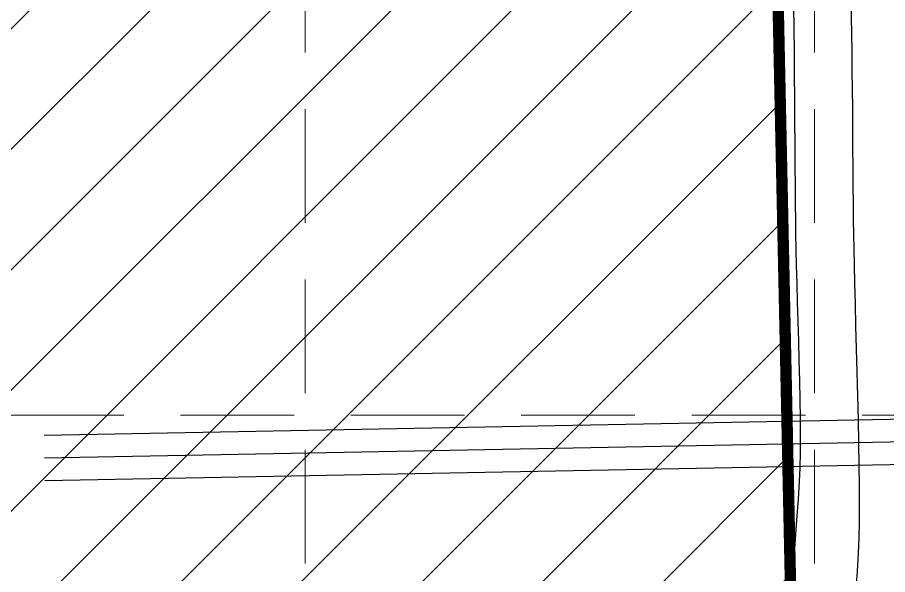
# Model space of a CAD drawing. Extents: x 2138193 to 2139991, y 332071 to 334944.
# Drawn here: x 2139335.3 to 2139411.9, y 332865.7 to 332914.8 of the extents above; entities that cross this region are included whole.
import ezdxf

# ---------------------------------------------------------------- set-up
doc = ezdxf.new("R2010")
doc.units = 0
doc.header["$LTSCALE"] = 100
doc.header["$MEASUREMENT"] = 0
doc.linetypes.add('DASHED', pattern=[0.75, 0.5, -0.25])
doc.linetypes.add('HIDDEN', pattern=[0.375, 0.25, -0.125])
for name, color, linetype in [('CONTOURS', 35, 'Continuous'), ('GRID', 254, 'DASHED'), ('STORM', 5, 'Continuous')]:
    doc.layers.add(name, color=color, linetype=linetype)

msp = doc.modelspace()

# ---------------------------------------------------------------- hatches: boundary and pattern name
at = {"layer": 'CONTOURS', "ltscale": 10}
h = msp.add_hatch(dxfattribs=at)
h.set_pattern_fill('ANSI31', color=5, scale=60, style=0)
h.set_pattern_definition([(45, (0, 0), (-5.303300858899106, 5.303300858899107), [])])
h.paths.add_polyline_path([(2138483.546160111, 332606.2740493599), (2138656.140052903, 332606.2740493599), (2138921.264482902, 332760.8706732228), (2139372.471049562, 332785.9219287917), (2139377.748317752, 332780.6479753673), (2139409.411939294, 332807.0177192923), (2139404.134671104, 332828.1135155923), (2139401.496037009, 332952.0512992817), (2139392.260811476, 332977.1025548506), (2139347.404019459, 332973.1470955816), (2139339.488117175, 332969.1916305132), (2139182.489332715, 332936.2294564062), (2139043.960999322, 332917.7706368185), (2138914.667891463, 332903.2672764998), (2138844.744069344, 332879.534509287), (2138820.996350087, 332862.3941780554), (2138795.929319984, 332796.4698240421), (2138748.301847437, 332763.2789477164)])

# ---------------------------------------------------------------- linework, layer by layer
at = {"layer": 'CONTOURS', "color": 5, "ltscale": 10, "const_width": 1}
msp.add_lwpolyline([(2138656.140052903, 332606.2740493598), (2138921.264482902, 332760.8706732228), (2139372.471049562, 332785.9219287917), (2139377.748317752, 332780.6479753673), (2139409.411939294, 332807.0177192923), (2139404.134671104, 332828.1135155923), (2139401.496037009, 332952.0512992817), (2139392.260811476, 332977.1025548506), (2139347.404019459, 332973.1470955816), (2139339.488117175, 332969.1916305132), (2139182.489332715, 332936.2294564062), (2139043.960999322, 332917.7706368185), (2138914.667891463, 332903.2672764998), (2138844.744069344, 332879.534509287), (2138820.996350087, 332862.3941780554), (2138795.929319984, 332796.4698240421), (2138748.301847437, 332763.2789477164), (2138483.546160112, 332606.27404936)], dxfattribs=at)
at = {"layer": 'CONTOURS'}
for points, elevation in [([(2139403.619028641, 332915.751718859), (2139403.641276149, 332913.8022158995)], 544), ([(2139408.692628285, 332914.8035565159), (2139408.720311186, 332913.3549554168)], 545), ([(2139403.641276149, 332913.8022158995), (2139403.661569368, 332911.7819656946)], 544), ([(2139403.661569368, 332911.7819656946), (2139403.680193818, 332909.7231517115)], 544), ([(2139408.743847438, 332911.8034106198), (2139408.763872957, 332910.17178954)], 545), ([(2139408.763872957, 332910.17178954), (2139408.78102366, 332908.4829595922)], 545), ([(2139403.680193818, 332909.7231517115), (2139403.697435019, 332907.6579574175)], 544), ([(2139408.78102366, 332908.4829595922), (2139408.795935464, 332906.7597881911)], 545), ([(2139408.795935464, 332906.7597881911), (2139408.809244285, 332905.0251427516)], 545), ([(2139403.71357849, 332905.61856628), (2139403.728909752, 332903.6371617661)], 544), ([(2139408.809244285, 332905.0251427516), (2139408.821586042, 332903.3018906887)], 545), ([(2139403.728909752, 332903.6371617661), (2139403.743714324, 332901.7459273432)], 544), ([(2139403.743714324, 332901.7459273432), (2139403.758277726, 332899.9770464785)], 544), ([(2139403.758277726, 332899.9770464785), (2139403.772885477, 332898.3627026394)], 544), ([(2139408.845912027, 332899.9810363514), (2139408.859168089, 332898.4291689069)], 545), ([(2139403.772885477, 332898.3627026394), (2139403.787823098, 332896.9350792931)], 544), ([(2139408.859168089, 332898.4291689069), (2139408.874000753, 332896.9801644982)], 545), ([(2139403.787823098, 332896.9350792931), (2139403.803376108, 332895.726359907)], 544), ([(2139403.803376108, 332895.726359907), (2139403.827758186, 332894.3987510879)], 544), ([(2139403.827758186, 332894.3987510879), (2139403.862352511, 332892.9434340377)], 544), ([(2139408.913040376, 332894.4448707827), (2139408.945763756, 332893.0032403182)], 545), ([(2139408.987071053, 332891.3663980802), (2139409.034817243, 332889.5687430019)], 545), ([(2139403.951793994, 332889.742645142), (2139404.001449199, 332888.0436582458)], 544), ([(2139404.001449199, 332888.0436582458), (2139404.050932744, 332886.3099330167)], 544), ([(2139409.086857301, 332887.6446740168), (2139409.141046205, 332885.6285900582)], 545), ([(2139404.050932744, 332886.3099330167), (2139404.097648652, 332884.5647119294)], 544), ([(2139409.141046205, 332885.6285900582), (2139409.195238928, 332883.5548900596)], 545), ([(2139409.195238928, 332883.5548900596), (2139409.247290448, 332881.4579729543)], 545), ([(2139404.172393652, 332881.1327520784), (2139404.195230789, 332879.4924982638)], 544), ([(2139409.247290448, 332881.4579729543), (2139409.29505574, 332879.3722376756)], 545), ([(2139404.195230789, 332879.4924982638), (2139404.204916383, 332877.9337184894)], 544), ([(2139409.29505574, 332879.3722376756), (2139409.33638978, 332877.332083157)], 545), ([(2139404.204916383, 332877.9337184894), (2139404.198854456, 332876.4796552296)], 544), ([(2139404.198854456, 332876.4796552296), (2139404.174449032, 332875.1535509591)], 544), ([(2139409.369147545, 332875.3719083318), (2139409.391184009, 332873.5261121333)], 545), ([(2139409.391184009, 332873.5261121333), (2139409.400354148, 332871.8290934951)], 545), ([(2139409.400354148, 332871.8290934951), (2139409.39451294, 332870.3152513503)], 545), ([(2139403.89014528, 332870.5279640201), (2139403.725001417, 332868.4330876762)], 544), ([(2139403.536337437, 332866.1516378551), (2139403.331154053, 332863.7375746801)], 544)]:
    msp.add_lwpolyline(points, dxfattribs=dict(at, elevation=elevation))
at = {"layer": 'CONTOURS', "extrusion": (0.999698952224703, 0.02453578857162207, 0), "elevation": 2146932.955633344}
msp.add_lwpolyline([(280323.8241332532, 545), (280322.5009449237, 545)], dxfattribs=at)
at = {"layer": 'CONTOURS', "extrusion": (0.9998849620786415, 0.01516781490504251, 0), "elevation": 2144212.175326446}
msp.add_lwpolyline([(300424.9018191562, 545), (300423.3500958523, 545)], dxfattribs=at)
at = {"layer": 'CONTOURS', "extrusion": (0.9999686712998793, 0.007915580759100635, 0), "elevation": 2141971.830150031}
msp.add_lwpolyline([(315962.6056498681, 544), (315960.566194837, 544)], dxfattribs=at)
at = {"layer": 'CONTOURS', "extrusion": (0.9999747169944949, 0.00711093325660898, 0), "elevation": 2141721.984061678}
msp.add_lwpolyline([(317681.6917557754, 545), (317680.0027217998, 545)], dxfattribs=at)
at = {"layer": 'CONTOURS', "extrusion": (0.9999715239710494, 0.00754660499942055, 0), "elevation": 2141860.188704989}
msp.add_lwpolyline([(316746.8597840253, 545), (316745.2278744894, 545)], dxfattribs=at)
at = {"layer": 'CONTOURS', "extrusion": (0.999917049344504, 0.01288000117162121, 0), "elevation": 2143519.122126828}
msp.add_lwpolyline([(305313.7773380743, 545), (305312.4539543408, 545)], dxfattribs=at)
at = {"layer": 'CONTOURS', "extrusion": (0.9998353851030017, 0.01814394378111739, 0), "elevation": 2145096.7525553}
msp.add_lwpolyline([(294023.5426623098, 545), (294022.3304430029, 545)], dxfattribs=at)
at = {"layer": 'CONTOURS', "extrusion": (0.9996340293730518, 0.02705193744257079, 0), "elevation": 2147626.302460561}
msp.add_lwpolyline([(274896.094946068, 544), (274894.5345922175, 544)], dxfattribs=at)
at = {"layer": 'CONTOURS', "extrusion": (0.9996817249921118, 0.0252279352463883, 0), "elevation": 2147126.228494389}
msp.add_lwpolyline([(278814.181367814, 545), (278812.5440044442, 545)], dxfattribs=at)
at = {"layer": 'CONTOURS', "extrusion": (0.9995860650237679, 0.02876975165516616, 0), "elevation": 2148095.53289451}
msp.add_lwpolyline([(271203.4692398779, 544), (271201.827554238, 544)], dxfattribs=at)
at = {"layer": 'CONTOURS', "extrusion": (0.9996344337573179, 0.02703699034076064, 0), "elevation": 2147627.271149469}
msp.add_lwpolyline([(274924.6941448385, 545), (274922.7693722215, 545)], dxfattribs=at)
at = {"layer": 'CONTOURS', "extrusion": (0.9997155872665296, 0.0238483663242939, 0), "elevation": 2146734.376924196}
msp.add_lwpolyline([(281768.5954665291, 544), (281766.8614988957, 544)], dxfattribs=at)
at = {"layer": 'CONTOURS', "extrusion": (0.9998067926344226, 0.01965648498762807, 0), "elevation": 2145534.096738204}
msp.add_lwpolyline([(290765.3504818475, 544), (290763.6516682442, 544)], dxfattribs=at)
at = {"layer": 'CONTOURS', "extrusion": (0.9998603895419234, 0.01670932150249054, 0), "elevation": 2144672.806834982}
msp.add_lwpolyline([(297082.7804991747, 545), (297080.8200506503, 545)], dxfattribs=at)
at = {"layer": 'CONTOURS', "extrusion": (0.9990593811346254, -0.04336303687358093, 0), "elevation": 2122957.332964155}
msp.add_lwpolyline([(425333.1070058409, 544), (425331.8944701325, 544)], dxfattribs=at)
at = {"layer": 'CONTOURS', "extrusion": (0.9980680464905374, -0.06213030319065632, 0), "elevation": 2114589.333617988}
msp.add_lwpolyline([(465152.6719141387, 544), (465151.1090457289, 544)], dxfattribs=at)
at = {"layer": 'CONTOURS', "extrusion": (0.9973750797175271, -0.0724082202409119, 0), "elevation": 2109685.562981109}
msp.add_lwpolyline([(486909.0566486893, 544), (486907.1974256331, 544)], dxfattribs=at)
at = {"layer": 'CONTOURS', "extrusion": (0.9998426585730036, -0.01773860472720962, 0), "elevation": 2133168.121838212}
msp.add_lwpolyline([(370768.0785598878, 545), (370766.7820891815, 545)], dxfattribs=at)
at = {"layer": 'CONTOURS', "extrusion": (0.9990770271495065, -0.04295455531261294, 0), "elevation": 2123136.514061528}
msp.add_lwpolyline([(424459.1681024182, 545), (424457.7822200551, 545)], dxfattribs=at)
at = {"layer": 'CONTOURS', "extrusion": (0.9965982242485449, -0.08241346628219966, 0), "elevation": 2104693.111900455}
msp.add_lwpolyline([(508051.7660779903, 544), (508049.4768406973, 544)], dxfattribs=at)
at = {"layer": 'CONTOURS', "extrusion": (0.9979197033944176, -0.06446910560258748, 0), "elevation": 2113499.027383105}
msp.add_lwpolyline([(470100.975833035, 545), (470099.3670324428, 545)], dxfattribs=at)
at = {"layer": 'CONTOURS', "extrusion": (0.996960860649277, -0.07790405851721077, 0), "elevation": 2106975.630959351}
msp.add_lwpolyline([(498523.0628336867, 545), (498521.2735845475, 545)], dxfattribs=at)
at = {"layer": 'GRID', "color": 252, "linetype": 'HIDDEN', "lineweight": 0, "ltscale": 0.4}
for p, q in [((2139360.628291506, 332296.7204520851), (2139360.628291506, 334897.5322012084)), ((2139405.46706613, 332296.7134024921), (2139405.46706613, 334897.5322012084)), ((2138239.658925912, 332879.7873397568), (2139943.532361615, 332879.7873397568))]:
    msp.add_line(p, q, dxfattribs=at)
at = {"layer": 'STORM'}
for p, q in [((2139337.652779534, 332878.031191426), (2139431.822869073, 332879.8130502194)), ((2139337.690616175, 332876.0315493609), (2139431.860705713, 332877.8134081542)), ((2139337.728452815, 332874.0319072957), (2139431.898542353, 332875.8137660891))]:
    msp.add_line(p, q, dxfattribs=at)

doc.saveas('drawing.dxf')
